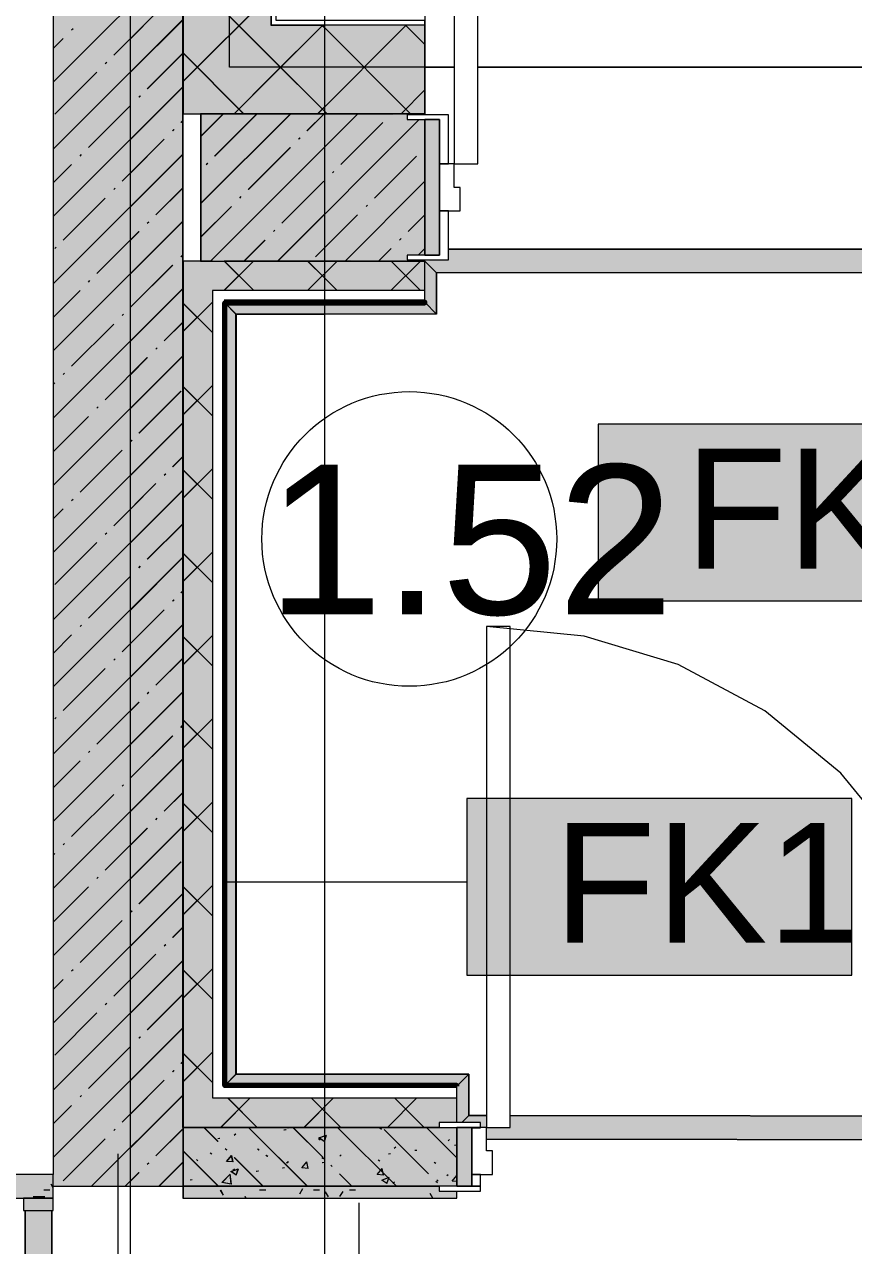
# Model space of a CAD drawing. Header units: millimetres. Extents: x -3817 to 677485, y -22715 to 103890.
# Drawn here: x 84945 to 86351, y 23671 to 25743 of the extents above; entities that cross this region are included whole.
import ezdxf

# ---------------------------------------------------------------- set-up
doc = ezdxf.new("R2010")
doc.units = ezdxf.units.MM
doc.layers.add('PDF _Геометрия', color=7, linetype='Continuous', true_color=0x1d1d1d)
doc.layers.add('PDF _Сплошная заливка', color=7, linetype='Continuous', true_color=0xffffff)
doc.layers.add('PDF _Текст', color=7, linetype='Continuous')
doc.styles.add('PDF GOST-Common', font='arial.ttf')

msp = doc.modelspace()

# ---------------------------------------------------------------- hatches: boundary and pattern name
at = {"layer": 'PDF _Сплошная заливка', "transparency": 33554559}
for points in [[(85275.9, 25591.3), (85363.3, 25591.3), (85363.3, 29241.3), (85213.3, 29241.3), (85213.3, 25591.3)], [(85213.6, 25591.3), (85363.6, 25591.3), (85363.6, 29241.3), (85213.6, 29241.3), (85213.6, 26490)], [(85453.3, 25591.3), (85453.3, 25741.3), (85363.3, 25741.3), (85363.3, 25591.3), (85371.3, 25591.3)], [(85275.9, 25341.3), (85453.3, 25343.3), (85453.3, 25591.3), (85243.3, 25591.3), (85243.3, 25341.3)], [(85213.3, 23921.3), (85263.3, 23921.3), (85263.3, 25341.3), (85213.3, 25341.3), (85213.3, 23941.4)], [(85213.6, 23921.3), (85263.6, 23921.3), (85263.6, 25341.3), (85213.6, 25341.3), (85213.6, 23941.3)], [(85453.3, 25291.3), (85453.3, 25341.3), (85263.3, 25341.3), (85263.3, 25291.3), (85283.3, 25291.3)], [(85453.3, 23871.3), (85453.3, 23921.3), (85213.3, 23921.3), (85213.3, 23871.3), (85275.9, 23871.3)], [(85453.3, 23771.4), (85453.3, 23871.3), (85213.3, 23871.3), (85213.3, 23771.4), (85275.9, 23771.4)], [(85453.3, 23751.3), (85453.3, 23771.4), (85213.3, 23771.4), (85213.3, 23751.3), (85275.9, 23751.3)], [(85678.2, 23751.3), (85678.2, 23763.3), (85648.2, 23763.3), (85648.2, 23771.3), (85213.6, 23771.3), (85213.6, 23751.3), (85648.2, 23751.3)]]:
    msp.add_hatch(color=256, dxfattribs=at).paths.add_polyline_path(points)
h = msp.add_hatch(color=256, dxfattribs=at)
h.paths.add_polyline_path([(89098.2, 25591.3), (89253.6, 25591.3), (89253.6, 25741.4), (89023.6, 25741.4), (89023.6, 25591.3)], flags=0)
h.paths.add_polyline_path([(85623.6, 25591.3), (85623.6, 25741.4), (85363.6, 25741.4), (85363.6, 25591.3), (85438.9, 25591.3)], flags=0)
h.paths.add_polyline_path([(87102.2, 25591.3), (87323.6, 25591.3), (87323.6, 25741.4), (86773.6, 25741.4), (86773.6, 25591.3)], flags=0)
h = msp.add_hatch(color=256, dxfattribs=at)
h.paths.add_polyline_path([(89218.6, 25341.3), (89403.6, 25341.3), (89403.6, 25591.3), (89033.6, 25589.3), (89033.6, 25581.3), (89023.6, 25581.3), (89023.6, 25351.3), (89033.6, 25351.3), (89033.6, 25343.4), (89206.1, 25341.3)], flags=0)
h.paths.add_polyline_path([(85243.6, 25341.3), (85593.6, 25343.4), (85593.6, 25351.3), (85623.6, 25351.3), (85623.6, 25581.3), (85593.6, 25581.3), (85593.6, 25589.3), (85243.6, 25591.3)], flags=0)
h.paths.add_polyline_path([(87313.6, 25341.3), (87313.6, 25343.4), (87313.6, 25351.3), (87323.6, 25351.3), (87323.6, 25581.3), (87313.6, 25582.1), (87313.6, 25589.3), (86803.6, 25589.3), (86803.6, 25581.3), (86773.6, 25581.3), (86773.6, 25351.3), (86803.6, 25351.3), (86803.6, 25343.4), (87223.6, 25341.3)], flags=0)
at = {"layer": 'PDF _Сплошная заливка', "true_color": 0x8000ff, "transparency": 33554559}
for points in [[(85643.6, 25321.4), (86753.6, 25321.4), (86773.6, 25343.4), (86733.6, 25343.4), (86733.6, 25361.3), (85663.6, 25361.3), (85663.6, 25343.4), (85623.6, 25341.3)], [(85284.3, 23942.3), (85303.3, 23961.3), (85303.3, 25251.3), (85284.3, 25270.3), (85284.3, 23984.4)], [(85284.6, 23942.4), (85303.6, 23961.3), (85303.6, 25251.3), (85284.6, 25270.4), (85284.6, 23984.4)], [(85284.6, 23942.4), (85679.2, 23942.4), (85698.2, 23961.3), (85303.6, 23961.3), (85285, 23942.8)], [(85686.2, 23879.4), (85698.2, 23891.3), (85698.2, 23961.3), (85678.2, 23941.3), (85678.2, 23879.4)]]:
    msp.add_hatch(color=190, dxfattribs=at).paths.add_polyline_path(points)
at = {"layer": 'PDF _Сплошная заливка', "transparency": 33554559}
h = msp.add_hatch(color=256, dxfattribs=at)
h.paths.add_polyline_path([(86773.6, 25291.3), (87003.6, 25291.3), (87003.6, 25341.3), (86773.6, 25341.3)], flags=0)
h.paths.add_polyline_path([(85283.6, 25291.3), (85623.6, 25291.3), (85623.6, 25341.3), (85263.6, 25341.3), (85263.6, 25291.3)], flags=0)
h = msp.add_hatch(color=256, dxfattribs=at)
h.paths.add_polyline_path([(85213.6, 23871.3), (85648.2, 23871.3), (85648.2, 23879.4), (85678.2, 23879.4), (85678.2, 23921.3), (85213.6, 23921.3)], flags=0)
h.paths.add_polyline_path([(87003.6, 23871.3), (87003.6, 23921.3), (86628.2, 23921.3), (86628.2, 23879.4), (86658.2, 23879.4), (86658.2, 23871.3), (86983.6, 23871.3)], flags=0)
h = msp.add_hatch(color=256, dxfattribs=at)
h.paths.add_polyline_path([(85678.2, 23771.3), (85678.2, 23871.3), (85213.6, 23871.3), (85213.6, 23771.3), (85648.2, 23771.3)], flags=0)
h.paths.add_polyline_path([(87153.6, 23796.3), (87153.6, 23871.3), (86628.2, 23871.3), (86628.2, 23796.3), (87045.6, 23796.3), (87045.6, 23826.3), (87053.6, 23826.3), (87053.6, 23796.3)], flags=0)
at = {"layer": 'PDF _Сплошная заливка', "true_color": 0x8000ff, "transparency": 33554559}
h = msp.add_hatch(color=190, dxfattribs=at)
h.paths.add_polyline_path([(86578.2, 23850.4), (86578.2, 23871.3), (86588.2, 23871.3), (86588.2, 23879.4), (86594.3, 23879.4), (86583.2, 23890.4), (85768.2, 23891.3), (85768.2, 23871.3), (85728.2, 23871.3), (85728.2, 23851.3), (86104.3, 23850.9)], flags=0)
h.paths.add_polyline_path([(85718.2, 23871.3), (85728.2, 23871.3), (85728.2, 23891.3), (85698.2, 23891.3), (85686.2, 23879.4), (85718.2, 23879.4)], flags=0)
at = {"layer": 'PDF _Сплошная заливка', "transparency": 33554559}
h = msp.add_hatch(color=256, dxfattribs=at)
h.paths.add_polyline_path([(84993.3, 23751.3), (84993.3, 23791.3), (83753.3, 23790.9), (83753.3, 23783.3), (83723.3, 23783.3), (83723.3, 23751.3), (84943.2, 23751.3)], flags=0)
h.paths.add_polyline_path([(82743.3, 23751.3), (82773.3, 23751.3), (82773.3, 23783.3), (82743.3, 23785.3), (82743.3, 23791.3), (82573.3, 23791.3), (82573.3, 23751.3)], flags=0)

# ---------------------------------------------------------------- linework, layer by layer
at = {"layer": 'PDF _Геометрия', "color": 7, "lineweight": 9}
for points in [[(85124.2, 5212.4), (85124.2, 16952.3), (84824.2, 17102.3), (85424.2, 17402.3), (85124.2, 17552.3), (85124.2, 29292.1)], [(85453.3, 29292.1), (85453.3, 17552.3), (85753.3, 17402.3), (85153.3, 17102.3), (85453.3, 16952.3), (85453.3, 5212.4)], [(85453.3, 25741.3), (85371.3, 25741.3), (85366.3, 25741.3), (85363.3, 25741.3), (85363.3, 29241.3)], [(85623.6, 25741.4), (85371.6, 25741.4), (85366.6, 25741.4), (85363.6, 25741.4), (85363.6, 29241.3)], [(85453.3, 25670.3), (85292.3, 25670.3), (85292.3, 29136.3), (80593.3, 29136.3)], [(85623.6, 25670.3), (85292.6, 25670.3), (85292.6, 29136.3), (85124.2, 29136.3)], [(85363.3, 25591.3), (85371.3, 25591.3), (85453.3, 25591.3), (85371.3, 25591.3)], [(85363.6, 25591.3), (85371.6, 25591.3), (85623.6, 25591.3), (85371.6, 25591.3)], [(85263.3, 25341.3), (85283.3, 25341.3), (85453.3, 25341.3), (85283.3, 25341.3)], [(85263.6, 25341.3), (85283.6, 25341.3), (85623.6, 25341.3), (85283.6, 25341.3)], [(86773.6, 25341.3), (86753.6, 25321.4), (85643.6, 25321.4), (85643.6, 25251.3), (85643.6, 25321.4), (85623.6, 25341.3)], [(86773.6, 25270.4), (86753.6, 25250.3), (86753.6, 25321.4), (85643.6, 25321.4)], [(85453.3, 25291.3), (85283.3, 25291.3), (85263.3, 25291.3), (85263.3, 23941.4), (85263.3, 23921.3), (85453.3, 23921.3)], [(85623.6, 25291.3), (85283.6, 25291.3), (85263.6, 25291.3), (85263.6, 23941.3), (85263.6, 23921.3), (85678.2, 23921.3)], [(85283.3, 23941.4), (85283.3, 23984.4), (85283.3, 24032), (85283.3, 25270.3)], [(85283.6, 23941.3), (85283.6, 23984.4), (85283.6, 24032), (85283.6, 25270.4)], [(85303.3, 25251.3), (85303.3, 23961.3), (85303.3, 25251.3), (85284.3, 25270.3)], [(85643.6, 25251.3), (85303.6, 25251.3), (85303.6, 23961.3), (85303.6, 25251.3), (85284.6, 25270.4)], [(85623.6, 25271.3), (85643.6, 25251.3), (85303.6, 25251.3)], [(85303.3, 25251.3), (85453.3, 25251.3), (85303.3, 25251.3)], [(85284.1, 24287.7), (85695, 24287.7)], [(85284.3, 23942.3), (85303.3, 23961.3), (85453.3, 23961.3), (85303.3, 23961.3)], [(85698.2, 23961.3), (85698.2, 23891.3), (85698.2, 23961.3), (85678.2, 23941.3), (85284.6, 23941.3)], [(85284.6, 23942.4), (85303.6, 23961.3), (85698.2, 23961.3), (85303.6, 23961.3)], [(86583.2, 23890.4), (85768.2, 23891.3), (86583.2, 23890.4), (86583.2, 23961.3)], [(85213.3, 23941.4), (85213.3, 23921.3)], [(85213.6, 23941.3), (85213.6, 23921.3)], [(85453.3, 23941.4), (85284.3, 23941.4)], [(85213.3, 23871.3), (85453.3, 23871.3), (85213.3, 23871.3), (85213.3, 23771.4), (85453.3, 23771.4), (85213.3, 23771.4)], [(85213.6, 23871.3), (85648.2, 23871.3), (85213.6, 23871.3), (85213.6, 23771.3), (85648.2, 23771.3), (85213.6, 23771.3)], [(85698.2, 23891.3), (85728.2, 23891.3), (85698.2, 23891.3), (85686.2, 23879.4)], [(84993.3, 23771.4), (84993.3, 23791.3)], [(85511.5, 23743), (85511.5, 23378.8)]]:
    msp.add_lwpolyline(points, dxfattribs=at)
at = {"layer": 'PDF _Геометрия', "color": 9, "lineweight": 9, "true_color": 0xc0c0c0}
for points in [[(85453.3, 25749.3), (85371.3, 25749.3), (85371.3, 29261.3), (85366.3, 29261.3), (85213.3, 29261.3), (80593.3, 29261.3), (80593.3, 29011.3), (80593.3, 28811.3), (80893.3, 28811.3), (80893.3, 29011.3), (85213.3, 29011.3), (85213.3, 25591.3), (85363.3, 25591.3)], [(85371.6, 29191.3), (85423.6, 29191.3), (85423.6, 29011.4), (85423.6, 25771.3), (85623.6, 25771.3), (85623.6, 25591.3), (85623.6, 25749.3), (85371.6, 25749.3), (85371.6, 29261.4), (85366.6, 29261.4), (85213.6, 29261.4), (85124.2, 29261.4)], [(85263.3, 25341.3), (85213.3, 25341.3), (85213.3, 23941.4), (85213.3, 23921.3), (85213.3, 23871.3), (85213.3, 29011.3), (84993.3, 29011.3), (84993.3, 23791.3), (83753.3, 23791.3)], [(85263.6, 25341.3), (85213.6, 25341.3), (85213.6, 23941.3), (85213.6, 23921.3), (85213.6, 23871.3), (85213.6, 29011.4), (85124.2, 29011.4), (85213.6, 29011.4), (85213.6, 25591.3), (85363.6, 25591.3), (85371.6, 25591.3), (85243.6, 25591.3), (85243.6, 25341.3), (85283.6, 25341.3)], [(85371.3, 25591.3), (85243.3, 25591.3), (85243.3, 25341.3), (85283.3, 25341.3)], [(85623.6, 25351.3), (85623.6, 25581.3)], [(85283.6, 25271.3), (85623.6, 25271.3), (85623.6, 25341.3)], [(85283.3, 25271.3), (85453.3, 25271.3)], [(85678.2, 23879.4), (85678.2, 23941.3)], [(85678.2, 23771.3), (85678.2, 23871.3)], [(83723.3, 23783.3), (83723.3, 23751.3), (84993.3, 23751.3), (84993.3, 23771.4), (85213.3, 23771.4), (85213.3, 23751.3), (85453.3, 23751.3)], [(85124.2, 23771.3), (85213.6, 23771.3), (85213.6, 23751.3), (85678.2, 23751.3), (85678.2, 23763.3)], [(84979.3, 23753.3), (84959.3, 23753.3)]]:
    msp.add_lwpolyline(points, dxfattribs=at)
at = {"layer": 'PDF _Геометрия', "color": 253, "lineweight": 13, "true_color": 0xaaaaaa}
for points in [[(85673.6, 26556.3), (85673.6, 25506.3), (85713.6, 25506.3), (85713.6, 26556.3)], [(85648.6, 25351.3), (85648.6, 25581.3), (85623.6, 25581.3), (85623.6, 25351.3)], [(85673.6, 25506.3), (85648.6, 25506.3), (85648.6, 25426.3), (85683.6, 25426.3), (85683.6, 25466.3), (85673.6, 25466.3)], [(85728.2, 24721.3), (85728.2, 23871.3), (85768.2, 23871.3), (85768.2, 24721.3)], [(85718.2, 23871.3), (85718.2, 23879.4), (85648.2, 23879.4), (85648.2, 23871.3)], [(85703.2, 23771.3), (85703.2, 23871.3), (85678.2, 23871.3), (85678.2, 23771.3)], [(85728.2, 23871.3), (85703.2, 23871.3), (85703.2, 23791.3), (85738.2, 23791.3), (85738.2, 23831.3), (85728.2, 23831.3)], [(85718.2, 23870.3), (85718.2, 23871.3), (85703.2, 23871.3), (85703.2, 23870.3)], [(85718.2, 23771.3), (85718.2, 23791.3), (85703.2, 23791.3), (85703.2, 23771.3)], [(85718.2, 23763.3), (85718.2, 23771.3), (85648.2, 23771.3), (85648.2, 23763.3)]]:
    msp.add_lwpolyline(points, close=True, dxfattribs=at)
at = {"layer": 'PDF _Геометрия', "lineweight": 9}
for points in [[(84993.3, 25645), (85213.3, 25865)], [(85453.3, 25595.8), (85363.3, 25685.8), (85213.3, 25835.8)], [(85458, 25591.3), (85363.6, 25685.8), (85213.6, 25835.8)], [(85213.3, 25645.9), (85363.3, 25795.9)], [(85213.6, 25645.9), (85363.6, 25795.9)], [(85095.9, 25690.6), (85167.2, 25761.9)], [(85124.2, 25718.6), (85167.5, 25761.9)], [(84993.3, 25530.9), (85213.3, 25751)], [(85124.2, 25661.6), (85213.6, 25750.9)], [(85300.1, 25591.3), (85363.3, 25654.5), (85450.1, 25741.3)], [(85300.4, 25591.3), (85363.6, 25654.5), (85450.4, 25741.4)], [(85441.9, 25591.3), (85591.9, 25741.4)], [(85453.3, 25737.2), (85449.1, 25741.3)], [(85599.4, 25591.3), (85449.4, 25741.4)], [(85623.6, 25708.6), (85590.9, 25741.4)], [(84993.3, 25702), (85010.4, 25719.1)], [(85024.6, 25733.4), (85027, 25735.8)], [(85081.6, 25676.4), (85084, 25678.7)], [(85152.9, 25633.6), (85213.3, 25693.9)], [(85153.2, 25633.6), (85213.6, 25693.9)], [(85316.3, 25591.3), (85213.3, 25694.4)], [(85316.6, 25591.3), (85213.6, 25694.4)], [(84996.1, 25590.8), (85067.4, 25662.1)], [(84993.3, 25416.9), (85213.3, 25636.9)], [(85124.2, 25547.6), (85213.6, 25636.9)], [(85138.7, 25619.3), (85141, 25621.7)], [(85139, 25619.3), (85141.4, 25621.7)], [(85583.3, 25591.3), (85623.6, 25631.6)], [(85053.1, 25533.8), (85124.4, 25605.1)], [(85243.3, 25552.9), (85281.8, 25591.3)], [(85243.3, 25438.8), (85395.8, 25591.3)], [(85243.6, 25552.9), (85282.1, 25591.3)], [(85243.6, 25438.8), (85396.1, 25591.3)], [(85260.2, 25341.3), (85510.2, 25591.3)], [(85267, 25519.5), (85338.3, 25590.8)], [(85267.3, 25519.5), (85338.6, 25590.8)], [(85423.8, 25562.3), (85452.8, 25591.3)], [(85424.1, 25562.3), (85453.1, 25591.3)], [(85441.6, 25591.3), (85453.3, 25603.1)], [(85566.7, 25590.8), (85567.2, 25591.3)], [(85210, 25576.6), (85213.3, 25579.9)], [(85210.3, 25576.6), (85213.6, 25579.9)], [(85374.2, 25341.3), (85614.2, 25581.3)], [(85481.1, 25505.3), (85552.4, 25576.6)], [(85195.7, 25562.3), (85198.1, 25564.7)], [(85196, 25562.3), (85198.4, 25564.7)], [(85409.5, 25548.1), (85411.9, 25550.4)], [(85409.9, 25548.1), (85412.2, 25550.4)], [(85110.2, 25476.8), (85181.4, 25548.1)], [(85124.2, 25490.5), (85181.8, 25548.1)], [(85259.9, 25341.3), (85453.3, 25534.8)], [(85324, 25462.5), (85395.3, 25533.8)], [(85324.3, 25462.5), (85395.6, 25533.8)], [(84993.3, 25302.9), (85213.3, 25522.9)], [(85038.9, 25519.5), (85041.3, 25521.9)], [(85124.2, 25433.5), (85213.6, 25522.9)], [(85538.2, 25448.3), (85609.4, 25519.5)], [(84993.3, 25473.9), (85024.6, 25505.3)], [(85252.7, 25505.3), (85255.1, 25507.7)], [(85253, 25505.3), (85255.4, 25507.7)], [(85466.9, 25491), (85469.3, 25493.4)], [(85381, 25405.5), (85452.3, 25476.8)], [(85381.3, 25405.5), (85452.6, 25476.8)], [(85488.3, 25341.3), (85623.6, 25476.7)], [(85010.4, 25377), (85081.6, 25448.3)], [(85095.9, 25462.5), (85098.3, 25464.9)], [(85167.2, 25419.8), (85213.3, 25465.8)], [(85167.5, 25419.8), (85213.6, 25465.8)], [(85309.7, 25448.3), (85312.1, 25450.6)], [(85310.1, 25448.3), (85312.4, 25450.6)], [(85243.3, 25381.8), (85295.5, 25434)], [(85243.6, 25381.8), (85295.8, 25434)], [(85523.9, 25434), (85526.3, 25436.4)], [(84993.3, 25188.8), (85213.3, 25408.8)], [(85124.2, 25319.5), (85213.6, 25408.8)], [(85152.9, 25405.5), (85155.3, 25407.9)], [(85153.2, 25405.5), (85155.6, 25407.9)], [(85373.9, 25341.3), (85453.3, 25420.7)], [(85438.4, 25348.5), (85509.7, 25419.8)], [(85595.2, 25391.2), (85623.6, 25419.6)], [(85067.4, 25320), (85138.7, 25391.2)], [(85124.2, 25376.5), (85139, 25391.2)], [(85366.8, 25391.2), (85369.1, 25393.6)], [(85367.1, 25391.2), (85369.5, 25393.6)], [(84996.1, 25362.7), (84998.5, 25365.1)], [(85316.9, 25341.3), (85352.5, 25377)], [(85317.2, 25341.3), (85352.8, 25377)], [(85438.1, 25348.5), (85453.3, 25363.7)], [(85580.9, 25377), (85583.3, 25379.4)], [(85210, 25348.5), (85212.3, 25350.8)], [(85210.3, 25348.5), (85212.6, 25350.8)], [(85545.3, 25341.3), (85566.7, 25362.7)], [(85612.3, 25351.3), (85623.6, 25362.6)], [(85124.4, 25262.9), (85195.7, 25334.2)], [(85124.7, 25262.9), (85196, 25334.2)], [(85283, 25291.3), (85333, 25341.3)], [(85283.3, 25291.3), (85333.3, 25341.3)], [(85333.4, 25291.3), (85283.4, 25341.3)], [(85333.8, 25291.3), (85283.8, 25341.3)], [(85424.7, 25291.3), (85474.7, 25341.3)], [(85453.3, 25313), (85424.9, 25341.3)], [(85475.2, 25291.3), (85425.2, 25341.3)], [(85566.1, 25291.3), (85616.1, 25341.3)], [(85616.6, 25291.3), (85566.6, 25341.3)], [(85053.1, 25305.7), (85055.5, 25308.1)], [(85424.4, 25291.3), (85451.7, 25318.6)], [(84993.3, 25074.8), (85213.3, 25294.8)], [(84993.3, 25245.8), (85038.9, 25291.4)], [(85124.2, 25205.4), (85213.6, 25294.8)], [(85213.3, 25221.6), (85263.3, 25271.6)], [(85263.3, 25220.1), (85213.3, 25270.1)], [(85213.6, 25221.6), (85263.6, 25271.6)], [(85263.6, 25220.1), (85213.6, 25270.1)], [(85110.2, 25248.7), (85112.5, 25251)], [(85024.6, 25163.1), (85095.9, 25234.4)], [(85181.4, 25205.9), (85213.3, 25237.7)], [(85181.8, 25205.9), (85213.6, 25237.7)], [(84993.3, 24960.7), (85213.3, 25180.7)], [(85081.6, 25106.1), (85152.9, 25177.4)], [(85124.2, 25091.4), (85213.6, 25180.7)], [(85124.2, 25148.4), (85153.2, 25177.4)], [(85167.2, 25191.7), (85169.6, 25194)], [(85167.5, 25191.7), (85169.9, 25194)], [(85010.4, 25148.9), (85012.7, 25151.3)], [(84993.3, 25131.8), (84996.1, 25134.6)], [(85138.7, 25049.1), (85210, 25120.4)], [(85139, 25049.1), (85210.3, 25120.4)], [(85213.3, 25080.2), (85263.3, 25130.2)], [(85263.3, 25078.7), (85213.3, 25128.7)], [(85213.6, 25080.2), (85263.6, 25130.2)], [(85263.6, 25078.7), (85213.6, 25128.7)], [(85067.4, 25091.9), (85069.8, 25094.2)], [(84993.3, 25017.7), (85053.1, 25077.6)], [(84993.3, 24846.7), (85213.3, 25066.7)], [(85124.2, 24977.3), (85213.6, 25066.7)], [(85124.4, 25034.8), (85126.8, 25037.2)], [(85124.7, 25034.8), (85127.1, 25037.2)], [(85038.9, 24949.3), (85110.2, 25020.6)], [(85195.7, 24992.1), (85213.3, 25009.6)], [(85196, 24992.1), (85213.6, 25009.6)], [(85181.4, 24977.8), (85183.8, 24980.2)], [(85181.8, 24977.8), (85184.1, 24980.2)], [(85213.3, 24938.8), (85263.3, 24988.8)], [(85263.3, 24937.3), (85213.3, 24987.3)], [(85213.6, 24938.8), (85263.6, 24988.8)], [(85263.6, 24937.3), (85213.6, 24987.3)], [(84993.3, 24732.6), (85213.3, 24952.6)], [(85095.9, 24892.3), (85167.2, 24963.6)], [(85124.2, 24920.3), (85167.5, 24963.6)], [(85124.2, 24863.3), (85213.6, 24952.6)], [(85024.6, 24935), (85027, 24937.4)], [(84993.3, 24903.7), (85010.4, 24920.8)], [(85152.9, 24835.2), (85213.3, 24895.6)], [(85153.2, 24835.2), (85213.6, 24895.6)], [(85081.6, 24878), (85084, 24880.4)], [(84996.1, 24792.5), (85067.4, 24863.8)], [(85213.3, 24797.4), (85263.3, 24847.4)], [(85263.3, 24795.8), (85213.3, 24845.8)], [(85213.6, 24797.4), (85263.6, 24847.4)], [(85263.6, 24795.8), (85213.6, 24845.8)], [(84993.3, 24618.6), (85213.3, 24838.6)], [(85124.2, 24749.2), (85213.6, 24838.6)], [(85053.1, 24735.5), (85124.4, 24806.7)], [(85138.7, 24821), (85141, 24823.4)], [(85139, 24821), (85141.4, 24823.4)], [(85195.7, 24764), (85198.1, 24766.3)], [(85196, 24764), (85198.4, 24766.3)], [(85210, 24778.2), (85213.3, 24781.5)], [(85210.3, 24778.2), (85213.6, 24781.5)], [(85110.2, 24678.4), (85181.4, 24749.7)], [(85124.2, 24692.2), (85181.8, 24749.7)], [(84993.3, 24504.5), (85213.3, 24724.5)], [(85038.9, 24721.2), (85041.3, 24723.6)], [(85124.2, 24635.2), (85213.6, 24724.5)], [(84993.3, 24675.6), (85024.6, 24706.9)], [(85213.3, 24656), (85263.3, 24706)], [(85263.3, 24654.4), (85213.3, 24704.4)], [(85213.6, 24656), (85263.6, 24706)], [(85263.6, 24654.4), (85213.6, 24704.4)], [(85095.9, 24664.2), (85098.3, 24666.5)], [(85167.2, 24621.4), (85213.3, 24667.5)], [(85167.5, 24621.4), (85213.6, 24667.5)], [(85010.4, 24578.6), (85081.6, 24649.9)], [(84993.3, 24390.5), (85213.3, 24610.5)], [(85124.2, 24521.1), (85213.6, 24610.5)], [(85152.9, 24607.2), (85155.3, 24609.5)], [(85153.2, 24607.2), (85155.6, 24609.5)], [(85067.4, 24521.6), (85138.7, 24592.9)], [(85124.2, 24578.2), (85139, 24592.9)], [(84996.1, 24564.4), (84998.5, 24566.8)], [(85213.3, 24514.5), (85263.3, 24564.5)], [(85263.3, 24513), (85213.3, 24563)], [(85213.6, 24514.5), (85263.6, 24564.5)], [(85263.6, 24513), (85213.6, 24563)], [(85124.4, 24464.6), (85195.7, 24535.9)], [(85124.7, 24464.6), (85196, 24535.9)], [(85210, 24550.1), (85212.3, 24552.5)], [(85210.3, 24550.1), (85212.6, 24552.5)], [(84993.3, 24276.4), (85213.3, 24496.4)], [(84993.3, 24447.5), (85038.9, 24493.1)], [(85053.1, 24507.4), (85055.5, 24509.7)], [(85124.2, 24407.1), (85213.6, 24496.4)], [(85110.2, 24450.3), (85112.5, 24452.7)], [(85024.6, 24364.8), (85095.9, 24436.1)], [(85181.4, 24407.6), (85213.3, 24439.4)], [(85181.8, 24407.6), (85213.6, 24439.4)], [(85213.3, 24373.1), (85263.3, 24423.1)], [(85263.3, 24371.6), (85213.3, 24421.6)], [(85213.6, 24373.1), (85263.6, 24423.1)], [(85263.6, 24371.6), (85213.6, 24421.6)], [(85167.2, 24393.3), (85169.6, 24395.7)], [(85167.5, 24393.3), (85169.9, 24395.7)], [(84993.3, 24162.4), (85213.3, 24382.4)], [(85081.6, 24307.8), (85152.9, 24379.1)], [(85124.2, 24293), (85213.6, 24382.4)], [(85124.2, 24350.1), (85153.2, 24379.1)], [(85010.4, 24350.5), (85012.7, 24352.9)], [(84993.3, 24333.4), (84996.1, 24336.3)], [(85138.7, 24250.7), (85210, 24322)], [(85139, 24250.7), (85210.3, 24322)], [(85067.4, 24293.5), (85069.8, 24295.9)], [(84993.3, 24219.4), (85053.1, 24279.3)], [(84993.3, 24048.3), (85213.3, 24268.3)], [(85124.2, 24179), (85213.6, 24268.3)], [(85213.3, 24231.7), (85263.3, 24281.7)], [(85263.3, 24230.2), (85213.3, 24280.2)], [(85213.6, 24231.7), (85263.6, 24281.7)], [(85263.6, 24230.2), (85213.6, 24280.2)], [(85124.4, 24236.5), (85126.8, 24238.9)], [(85124.7, 24236.5), (85127.1, 24238.9)], [(85038.9, 24151), (85110.2, 24222.2)], [(85195.7, 24193.7), (85213.3, 24211.3)], [(85196, 24193.7), (85213.6, 24211.3)], [(85181.4, 24179.5), (85183.8, 24181.8)], [(85181.8, 24179.5), (85184.1, 24181.8)], [(85095.9, 24093.9), (85167.2, 24165.2)], [(85124.2, 24122), (85167.5, 24165.2)], [(84993.3, 23934.3), (85213.3, 24154.3)], [(85124.2, 24064.9), (85213.6, 24154.3)], [(84993.3, 24105.3), (85010.4, 24122.4)], [(85024.6, 24136.7), (85027, 24139.1)], [(85213.3, 24090.3), (85263.3, 24140.3)], [(85263.3, 24088.7), (85213.3, 24138.7)], [(85213.6, 24090.3), (85263.6, 24140.3)], [(85263.6, 24088.7), (85213.6, 24138.7)], [(85081.6, 24079.7), (85084, 24082)], [(85152.9, 24036.9), (85213.3, 24097.2)], [(85153.2, 24036.9), (85213.6, 24097.2)], [(84996.1, 23994.1), (85067.4, 24065.4)], [(84993.3, 23820.2), (85213.3, 24040.2)], [(85124.2, 23950.9), (85213.6, 24040.2)], [(85138.7, 24022.6), (85141, 24025)], [(85139, 24022.6), (85141.4, 24025)], [(85053.1, 23937.1), (85124.4, 24008.4)], [(85213.3, 23948.8), (85263.3, 23998.8)], [(85263.3, 23947.3), (85213.3, 23997.3)], [(85213.6, 23948.8), (85263.6, 23998.8)], [(85263.6, 23947.3), (85213.6, 23997.3)], [(85210, 23979.9), (85213.3, 23983.2)], [(85210.3, 23979.9), (85213.6, 23983.2)], [(85195.7, 23965.6), (85198.1, 23968)], [(85196, 23965.6), (85198.4, 23968)], [(85110.2, 23880.1), (85181.4, 23951.4)], [(85124.2, 23893.9), (85181.8, 23951.4)], [(85038.9, 23922.9), (85041.3, 23925.2)], [(85058.4, 23771.4), (85213.3, 23926.2)], [(85124.2, 23836.8), (85213.6, 23926.2)], [(85277.2, 23871.3), (85327.2, 23921.3)], [(85277.5, 23871.3), (85327.5, 23921.3)], [(85339.2, 23871.3), (85289.2, 23921.3)], [(85339.5, 23871.3), (85289.5, 23921.3)], [(85418.9, 23871.3), (85468.9, 23921.3)], [(85453.3, 23898.7), (85430.6, 23921.3)], [(85481, 23871.3), (85431, 23921.3)], [(85560.3, 23871.3), (85610.3, 23921.3)], [(85622.4, 23871.3), (85572.4, 23921.3)], [(84993.3, 23877.2), (85024.6, 23908.6)], [(85418.6, 23871.3), (85453.3, 23906)], [(85010.4, 23780.3), (85081.6, 23851.6)], [(85095.9, 23865.8), (85098.3, 23868.2)], [(85167.2, 23823.1), (85213.3, 23869.1)], [(85167.5, 23823.1), (85213.6, 23869.1)], [(85152.9, 23808.8), (85155.3, 23811.2)], [(85153.2, 23808.8), (85155.6, 23811.2)], [(85172.5, 23771.4), (85213.3, 23812.1)], [(85172.8, 23771.3), (85213.6, 23812.1)], [(85115.5, 23771.4), (85138.7, 23794.5)], [(85124.2, 23779.8), (85139, 23794.6)]]:
    msp.add_lwpolyline(points, dxfattribs=at)
at = {"layer": 'PDF _Геометрия', "color": 116, "lineweight": 13, "true_color": 0x008040}
msp.add_lwpolyline([(85673.6, 25670.3), (85623.6, 25670.3), (85673.6, 25670.3)], dxfattribs=at)
msp.add_lwpolyline([(86773.6, 25670.3), (85713.6, 25670.3)], close=True, dxfattribs=at)
at = {"layer": 'PDF _Геометрия', "color": 253, "lineweight": 9, "true_color": 0xaaaaaa}
for points in [[(85593.6, 25581.3), (85648.6, 25581.3), (85648.6, 25506.3), (85663.6, 25506.3), (85663.6, 25589.3), (85593.6, 25589.3)], [(85593.6, 25351.3), (85593.6, 25343.4), (85663.6, 25343.4), (85663.6, 25426.3), (85648.6, 25426.3), (85648.6, 25351.3)]]:
    msp.add_lwpolyline(points, close=True, dxfattribs=at)
at = {"layer": 'PDF _Геометрия', "color": 7, "lineweight": 9}
for points in [[(85663.6, 25361.3), (86733.6, 25361.3)], [(86570.6, 25064.5), (85917.5, 25064.5), (85917.5, 24764.5), (86570.6, 24764.5)], [(86348.1, 24429.6), (85695, 24429.6), (85695, 24129.6), (86348.1, 24129.6)], [(86578.2, 23850.4), (85728.2, 23851.3)], [(84945.8, 22230.3), (84945.8, 23730.3)], [(84945.8, 22230.3), (84945.8, 23730.3)], [(84990.8, 22230.3), (84990.8, 23730.3)], [(84990.8, 22230.3), (84990.8, 23730.3)]]:
    msp.add_lwpolyline(points, close=True, dxfattribs=at)
at = {"layer": 'PDF _Геометрия', "color": 231, "lineweight": 70, "true_color": 0xff80c0}
for points in [[(85453.3, 25271.3), (85283.3, 25271.3)], [(85678.2, 23941.3), (85678.2, 23942.4), (85284.6, 23942.4), (85284.6, 25270.4), (85623.6, 25270.4), (85623.6, 25271.3), (85283.6, 25271.3)], [(85453.3, 23942.3), (85284.3, 23942.3), (85284.3, 25270.3), (85453.3, 25270.3)]]:
    msp.add_lwpolyline(points, dxfattribs=at)
at = {"layer": 'PDF _Геометрия', "color": 231, "lineweight": 9, "true_color": 0xff80c0}
for points in [[(85283.3, 25271.3), (85283.3, 25270.3), (85283.3, 24032), (85283.3, 23984.4), (85283.3, 23941.4), (85284.3, 23941.4), (85453.3, 23941.4)], [(85283.6, 25271.3), (85283.6, 25270.4), (85283.6, 24032), (85283.6, 23984.4), (85283.6, 23941.3), (85284.6, 23941.3), (85678.2, 23941.3)]]:
    msp.add_lwpolyline(points, dxfattribs=at)
at = {"layer": 'PDF _Геометрия', "color": 253, "lineweight": 9, "true_color": 0xaaaaaa}
for points in [[(86578.2, 23871.3), (86561.9, 24037.2), (86513.5, 24196.6), (86435, 24343.6), (86329.3, 24472.4), (86200.5, 24578.1), (86053.5, 24656.6), (85894.1, 24705), (85728.2, 24721.3)], [(85103.3, 19059.5), (85103.3, 21326.4), (85103.3, 23826.4)], [(85103.6, 19694.5), (85103.6, 21326.4), (85103.6, 23826.4)]]:
    msp.add_lwpolyline(points, dxfattribs=at)
at = {"layer": 'PDF _Геометрия', "color": 252, "lineweight": 9, "true_color": 0x878787}
for points in [[(85272.6, 23847.6), (85248.9, 23871.3)], [(85273, 23847.6), (85249.2, 23871.3)], [(85424.3, 23771.4), (85324.3, 23871.3)], [(85424.6, 23771.3), (85324.6, 23871.3)], [(85391.4, 23870.5), (85392.5, 23871.3)], [(85391.7, 23870.5), (85392.8, 23871.3)], [(85451.2, 23819.9), (85399.8, 23871.3)], [(85451.5, 23819.9), (85400.1, 23871.3)], [(85575.5, 23771.3), (85475.5, 23871.3)], [(85678.2, 23819.4), (85626.3, 23871.3)], [(85272.3, 23852.3), (85275.6, 23852.8)], [(85272.6, 23852.3), (85275.9, 23852.8)], [(85300.1, 23858), (85302.8, 23860.1)], [(85300.4, 23858), (85303.1, 23860.1)], [(85384.6, 23867.1), (85387.9, 23867.6)], [(85384.9, 23867.1), (85388.2, 23867.6)], [(85443.5, 23852.6), (85446, 23850.4)], [(85443.9, 23852.6), (85446.3, 23850.4)], [(85452.9, 23847.5), (85444.1, 23853.5), (85453.3, 23857)], [(85453.2, 23847.5), (85444.4, 23853.5), (85456.8, 23858.3)], [(85453.3, 23847.5), (85456.9, 23858.2)], [(85547.5, 23870.4), (85550, 23868.2)], [(85630, 23792.3), (85554.6, 23867.7)], [(85663, 23848.6), (85665.7, 23850.6)], [(85273.4, 23771.4), (85213.3, 23831.5)], [(85273.7, 23771.3), (85213.6, 23831.5)], [(85287.7, 23832.5), (85285.2, 23835)], [(85288, 23832.5), (85285.5, 23835)], [(85339.9, 23834.8), (85342.3, 23832.6)], [(85340.2, 23834.8), (85342.6, 23832.6)], [(85571.7, 23836.1), (85574.4, 23838.1)], [(85606.8, 23832.4), (85610.1, 23832.8)], [(85674.1, 23841.2), (85677.4, 23841.7)], [(85236.2, 23817), (85238.6, 23814.8)], [(85236.5, 23817), (85238.9, 23814.8)], [(85259.3, 23828.1), (85262.1, 23826.3)], [(85259.6, 23828.1), (85262.4, 23826.3)], [(85298, 23812.7), (85287.3, 23813.6), (85295.9, 23823.8)], [(85298.3, 23812.7), (85287.7, 23813.6), (85296.2, 23823.8)], [(85298, 23812.6), (85295.9, 23823.8)], [(85298.3, 23812.6), (85296.2, 23823.8)], [(85348.9, 23771.4), (85300.3, 23819.9)], [(85349.2, 23771.3), (85300.6, 23819.9)], [(85354.2, 23824.1), (85357, 23822.3)], [(85354.5, 23824.1), (85357.4, 23822.3)], [(85389.2, 23811.4), (85391.9, 23813.4)], [(85389.6, 23811.4), (85392.2, 23813.4)], [(85425.5, 23801.5), (85414.9, 23802.5), (85423.4, 23812.7)], [(85425.8, 23801.5), (85415.2, 23802.5), (85423.8, 23812.7)], [(85425.5, 23801.5), (85423.5, 23812.6)], [(85425.8, 23801.5), (85423.8, 23812.6)], [(85449.1, 23820.1), (85452, 23818.3)], [(85449.4, 23820.1), (85452.3, 23818.3)], [(85449.6, 23811.7), (85453, 23812.2)], [(85450, 23811.7), (85453.3, 23812.2)], [(85479.4, 23822.7), (85482, 23824.8)], [(85544.4, 23816.1), (85547.2, 23814.3)], [(85562.2, 23826.5), (85565.6, 23826.9)], [(85639.3, 23812.1), (85642.1, 23810.3)], [(85295.4, 23775.1), (85279.6, 23777.6), (85293.4, 23792)], [(85295.7, 23775.1), (85279.9, 23777.6), (85293.7, 23792)], [(85295.4, 23775.1), (85293.4, 23792)], [(85295.7, 23775.1), (85293.7, 23792)], [(85303.5, 23790.2), (85294.7, 23796.2), (85307.1, 23800.9)], [(85303.9, 23790.2), (85295, 23796.2), (85307.5, 23800.9)], [(85298, 23798.8), (85300.6, 23800.9)], [(85298.3, 23798.8), (85300.9, 23800.9)], [(85303.6, 23790.1), (85307.2, 23800.9)], [(85303.9, 23790.1), (85307.5, 23800.9)], [(85337.8, 23797), (85341.1, 23797.4)], [(85338.1, 23797), (85341.4, 23797.4)], [(85382.3, 23802.9), (85385.6, 23803.3)], [(85382.6, 23802.9), (85385.9, 23803.3)], [(85466.6, 23804.9), (85464.1, 23807.4)], [(85500.1, 23771.3), (85479.1, 23792.3)], [(85553.3, 23790.4), (85542.7, 23791.3), (85551.3, 23801.5)], [(85553.4, 23790.3), (85551.3, 23801.4)], [(85660.8, 23789.4), (85663.5, 23791.4)], [(85678.2, 23779.4), (85670.2, 23780.1), (85678.2, 23789.7)], [(85225.5, 23782.2), (85228.8, 23782.7)], [(85225.8, 23782.2), (85229.1, 23782.7)], [(85559.4, 23776), (85550.5, 23781.9), (85563, 23786.7)], [(85559.4, 23775.9), (85563, 23786.6)], [(85569.6, 23776.9), (85572.2, 23778.9)], [(85629.2, 23771.3), (85630.6, 23771.5)], [(85645.1, 23777.2), (85642.6, 23779.7)], [(85643.9, 23782.1), (85646.4, 23779.9)]]:
    msp.add_lwpolyline(points, dxfattribs=at)
at = {"layer": 'PDF _Геометрия', "color": 253, "lineweight": 9, "true_color": 0x9b9b9b}
for points in [[(84993.3, 23768.9), (84989.7, 23775)], [(84977.7, 23765.5), (84987.7, 23765.5)], [(85214.1, 23752.2), (85213.3, 23753.6)], [(85214.4, 23752.2), (85213.6, 23753.6)], [(85282.1, 23756.3), (85277.1, 23765)], [(85282.4, 23756.3), (85277.4, 23765)], [(85320.1, 23751.3), (85318.7, 23753.8)], [(85320.5, 23751.3), (85319, 23753.8)], [(85343.4, 23765.5), (85353.5, 23765.5)], [(85343.7, 23765.5), (85353.8, 23765.5)], [(85415.9, 23766.8), (85410.9, 23758.1)], [(85416.2, 23766.8), (85411.2, 23758.1)], [(85434.9, 23765.5), (85444.9, 23765.5)], [(85435.2, 23765.5), (85445.2, 23765.5)], [(85460.1, 23753.3), (85455.1, 23762)], [(85484.3, 23762.7), (85479.2, 23754)], [(85496.1, 23765.5), (85506.2, 23765.5)], [(85637.2, 23751.3), (85632.8, 23759)]]:
    msp.add_lwpolyline(points, dxfattribs=at)
at = {"layer": 'PDF _Геометрия', "color": 8, "lineweight": 9, "true_color": 0x808080}
msp.add_lwpolyline([(84943.2, 23730.3), (84993.3, 23730.3), (84993.3, 23751.3), (84943.2, 23751.3)], close=True, dxfattribs=at)
at = {"layer": 'PDF _Геометрия', "color": 7, "lineweight": 9}
msp.add_circle((85597.3, 24869.7), 250, dxfattribs=at)
msp.add_circle((85597.3, 24869.7), 250, dxfattribs=at)
at = {"layer": 'PDF _Геометрия', "color": 253, "lineweight": 9, "true_color": 0xaaaaaa}
msp.add_arc((85673.6, 25506.4), 1050, 359.9999, 90.0001, dxfattribs=at)
at = {"layer": 'PDF _Сплошная заливка', "lineweight": 35, "transparency": 33554559}
for points in [[(85213.3, 23771.4), (85213.3, 29011.3), (84993.3, 23771.4), (84993.3, 29011.3)], [(85213.6, 23771.3), (85213.6, 29011.4), (85124.2, 23771.3), (85124.2, 29011.4)], [(85648.6, 25351.3), (85648.6, 25581.3), (85623.6, 25351.3), (85623.6, 25581.3)], [(85703.2, 23771.3), (85703.2, 23871.3), (85678.2, 23771.3), (85678.2, 23871.3)]]:
    msp.add_solid(points, dxfattribs=at)
at = {"layer": 'PDF _Сплошная заливка', "color": 190, "lineweight": 35, "true_color": 0x8000ff, "transparency": 33554559}
for points in [[(85643.6, 25251.3), (85643.6, 25321.4), (85624.6, 25270.4), (85623.6, 25341.3)], [(85303.3, 25251.3), (85453.3, 25251.3), (85284.3, 25270.3), (85453.3, 25270.3)], [(85303.6, 25251.3), (85643.6, 25251.3), (85284.6, 25270.4), (85623.6, 25270.4)], [(85284.3, 23942.3), (85453.3, 23942.3), (85303.3, 23961.3), (85453.3, 23961.3)]]:
    msp.add_solid(points, dxfattribs=at)
at = {"layer": 'PDF _Сплошная заливка', "color": 254, "lineweight": 35, "true_color": 0xffb9dc, "transparency": 33554559}
for points in [[(85623.6, 25270.4), (85623.6, 25271.3), (85284.6, 25270.4)], [(85283.3, 23941.4), (85284.3, 23942.3), (85283.3, 23984.4)], [(85283.6, 23941.3), (85284.6, 23942.4), (85283.6, 23984.4)], [(85678.2, 23941.3), (85678.2, 23942.4), (85438.9, 23941.3)]]:
    msp.add_solid(points, dxfattribs=at)
at = {"layer": 'PDF _Сплошная заливка', "lineweight": 9, "transparency": 33554559}
for points in [[(86570.6, 25064.5), (85917.5, 25064.5), (86570.6, 24764.5), (85917.5, 24764.5)], [(86348.1, 24429.6), (85695, 24429.6), (86348.1, 24129.6), (85695, 24129.6)]]:
    msp.add_solid(points, dxfattribs=at)
at = {"layer": 'PDF _Сплошная заливка', "color": 1, "lineweight": 35, "transparency": 33554559}
msp.add_solid([(84993.3, 23730.3), (84993.3, 23751.3), (84943.2, 23730.3), (84943.2, 23751.3)], dxfattribs=at)
at = {"layer": 'PDF _Сплошная заливка', "color": 5, "lineweight": 35, "transparency": 33554559}
msp.add_solid([(84990.8, 22230.3), (84989.3, 23730.3), (84945.8, 22230.3), (84945.8, 23730.3)], dxfattribs=at)
msp.add_solid([(84990.8, 22230.3), (84989.3, 23730.3), (84945.8, 22230.3), (84945.8, 23730.3)], dxfattribs=at)

# ---------------------------------------------------------------- texts
at = {"layer": 'PDF _Текст', "char_height": 203.2, "attachment_point": 4, "style": 'PDF GOST-Common'}
for insert in [(86064.6, 24921.1), (85842.1, 24286.2)]:
    msp.add_mtext('FK1', dxfattribs=dict(at, insert=insert))
at = {"layer": 'PDF _Текст', "color": 250, "true_color": 0x3c3c3c, "insert": (85355.4, 24866.9), "char_height": 254, "attachment_point": 4, "style": 'PDF GOST-Common'}
msp.add_mtext('1.52', dxfattribs=at)

doc.saveas('drawing.dxf')
